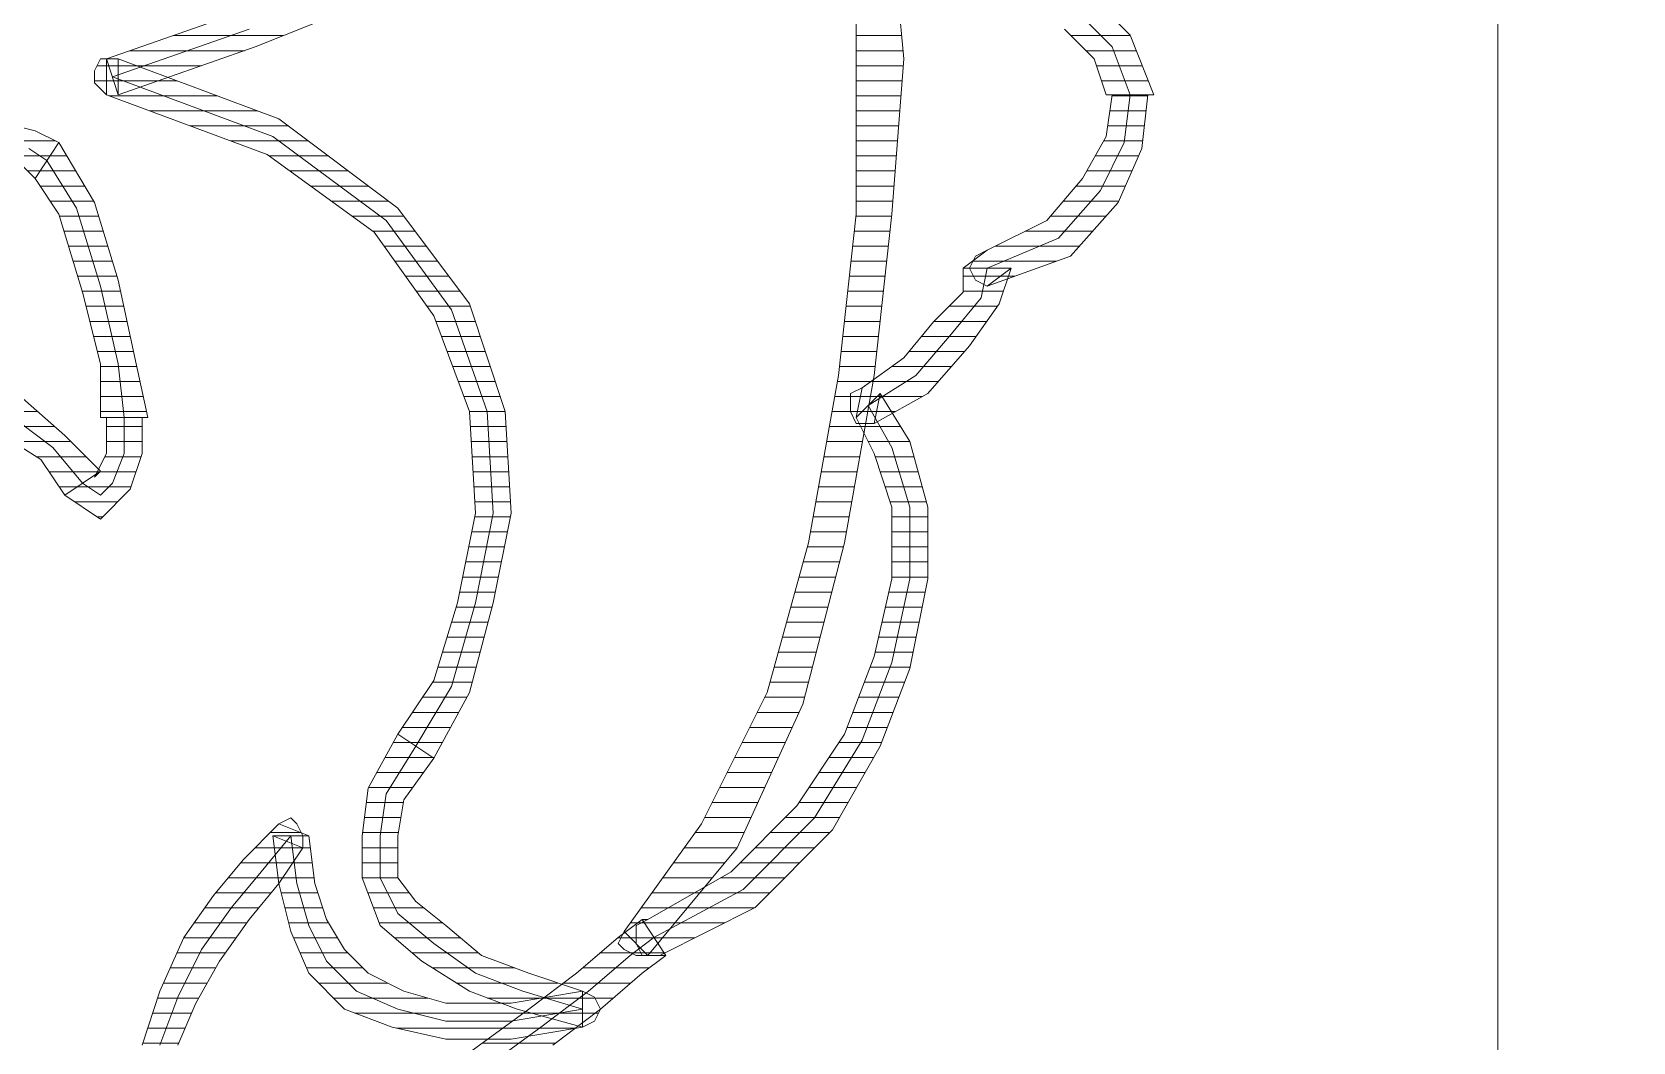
# Model space of a CAD drawing. Header units: centimetres. Extents: x 54005 to 61405, y 90310 to 94744.
# Drawn here: x 56853.45 to 56866.76, y 91766.85 to 91775.25 of the extents above; entities that cross this region are included whole.
import ezdxf

# ---------------------------------------------------------------- set-up
doc = ezdxf.new("R2010")
doc.units = ezdxf.units.CM
doc.header["$LTSCALE"] = 25
doc.layers.get('0').update_dxf_attribs({"lineweight": 0})
doc.layers.add('ÖLCULENDIRME', color=115, linetype='Continuous', lineweight=5)
pattern_1 = [(360, (-5108.51305, -673.59423), (1e-16, 0.125), [25])]

# ---------------------------------------------------------------- blocks, each defined once
blk = doc.blocks.new('by')
at = {"ltscale": 30}
h = blk.add_hatch(dxfattribs=at)
h.set_pattern_fill('DC_LINES', color=256, scale=0.1, style=0)
h.set_pattern_definition(pattern_1)
edge = h.paths.add_edge_path(flags=0)
edge.add_line((6398.281, 2231.91), (6398.428, 2231.811))
edge.add_line((6398.428, 2231.811), (6397.786, 2231.612))
edge.add_line((6397.786, 2231.612), (6397.142, 2231.363))
edge.add_line((6397.142, 2231.363), (6396.5, 2231.016))
edge.add_line((6396.5, 2231.016), (6395.955, 2230.668))
edge.add_line((6395.955, 2230.668), (6395.411, 2230.271))
edge.add_line((6395.411, 2230.271), (6395.015, 2229.973))
edge.add_line((6395.015, 2229.973), (6394.669, 2229.675))
edge.add_line((6394.669, 2229.675), (6394.471, 2229.526))
edge.add_line((6394.471, 2229.526), (6394.273, 2229.824))
edge.add_line((6394.273, 2229.824), (6394.471, 2229.973))
edge.add_line((6394.471, 2229.973), (6394.817, 2230.271))
edge.add_line((6394.817, 2230.271), (6395.213, 2230.569))
edge.add_line((6395.213, 2230.569), (6395.758, 2230.966))
edge.add_line((6395.758, 2230.966), (6396.4, 2231.314))
edge.add_line((6396.4, 2231.314), (6397.044, 2231.662))
edge.add_line((6397.044, 2231.662), (6397.687, 2231.91))
edge.add_line((6397.687, 2231.91), (6398.428, 2232.109))
edge.add_line((6398.428, 2232.109), (6398.578, 2232.009))
edge.add_line((6398.578, 2232.009), (6398.428, 2232.109))
edge.add_line((6398.428, 2232.109), (6398.528, 2232.059))
edge.add_line((6398.528, 2232.059), (6398.578, 2231.96))
edge.add_line((6398.578, 2231.96), (6398.528, 2231.86))
edge.add_line((6398.528, 2231.86), (6398.428, 2231.811))
h = blk.add_hatch(dxfattribs=at)
h.set_pattern_fill('DC_LINES', color=256, scale=0.1, style=0)
h.set_pattern_definition(pattern_1)
edge = h.paths.add_edge_path(flags=0)
edge.add_line((6397.539, 2228.83), (6397.291, 2228.93))
edge.add_line((6397.291, 2228.93), (6397.489, 2229.227))
edge.add_line((6397.489, 2229.227), (6397.736, 2229.526))
edge.add_line((6397.736, 2229.526), (6397.984, 2229.873))
edge.add_line((6397.984, 2229.873), (6398.181, 2230.221))
edge.add_line((6398.181, 2230.221), (6398.33, 2230.569))
edge.add_line((6398.33, 2230.569), (6398.33, 2231.016))
edge.add_line((6398.33, 2231.016), (6398.38, 2231.463))
edge.add_line((6398.38, 2231.463), (6398.281, 2231.91))
edge.add_line((6398.281, 2231.91), (6398.578, 2232.009))
edge.add_line((6398.578, 2232.009), (6398.676, 2231.463))
edge.add_line((6398.676, 2231.463), (6398.726, 2231.016))
edge.add_line((6398.726, 2231.016), (6398.627, 2230.569))
edge.add_line((6398.627, 2230.569), (6398.478, 2230.122))
edge.add_line((6398.478, 2230.122), (6398.281, 2229.675))
edge.add_line((6398.281, 2229.675), (6398.033, 2229.327))
edge.add_line((6398.033, 2229.327), (6397.786, 2229.029))
edge.add_line((6397.786, 2229.029), (6397.489, 2228.731))
edge.add_line((6397.489, 2228.731), (6397.242, 2228.83))
edge.add_line((6397.242, 2228.83), (6397.489, 2228.731))
edge.add_line((6397.489, 2228.731), (6397.39, 2228.681))
edge.add_line((6397.39, 2228.681), (6397.341, 2228.731))
edge.add_line((6397.341, 2228.731), (6397.291, 2228.83))
edge.add_line((6397.291, 2228.83), (6397.291, 2228.93))
h = blk.add_hatch(dxfattribs=at)
h.set_pattern_fill('DC_LINES', color=256, scale=0.1, style=0)
h.set_pattern_definition(pattern_1)
edge = h.paths.add_edge_path(flags=0)
edge.add_line((6397.539, 2228.83), (6397.291, 2228.93))
edge.add_line((6397.291, 2228.93), (6397.489, 2229.227))
edge.add_line((6397.489, 2229.227), (6397.736, 2229.526))
edge.add_line((6397.736, 2229.526), (6397.984, 2229.873))
edge.add_line((6397.984, 2229.873), (6398.181, 2230.221))
edge.add_line((6398.181, 2230.221), (6398.33, 2230.569))
edge.add_line((6398.33, 2230.569), (6398.33, 2231.016))
edge.add_line((6398.33, 2231.016), (6398.38, 2231.463))
edge.add_line((6398.38, 2231.463), (6398.281, 2231.91))
edge.add_line((6398.281, 2231.91), (6398.578, 2232.009))
edge.add_line((6398.578, 2232.009), (6398.676, 2231.463))
edge.add_line((6398.676, 2231.463), (6398.726, 2231.016))
edge.add_line((6398.726, 2231.016), (6398.627, 2230.569))
edge.add_line((6398.627, 2230.569), (6398.478, 2230.122))
edge.add_line((6398.478, 2230.122), (6398.281, 2229.675))
edge.add_line((6398.281, 2229.675), (6398.033, 2229.327))
edge.add_line((6398.033, 2229.327), (6397.786, 2229.029))
edge.add_line((6397.786, 2229.029), (6397.489, 2228.731))
edge.add_line((6397.489, 2228.731), (6397.242, 2228.83))
edge.add_line((6397.242, 2228.83), (6397.489, 2228.731))
edge.add_line((6397.489, 2228.731), (6397.39, 2228.681))
edge.add_line((6397.39, 2228.681), (6397.341, 2228.731))
edge.add_line((6397.341, 2228.731), (6397.291, 2228.83))
edge.add_line((6397.291, 2228.83), (6397.291, 2228.93))
h = blk.add_hatch(dxfattribs=at)
h.set_pattern_fill('DC_LINES', color=256, scale=0.1, style=0)
h.set_pattern_definition(pattern_1)
edge = h.paths.add_edge_path(flags=0)
edge.add_line((6394.966, 2230.122), (6394.966, 2230.42))
edge.add_line((6394.966, 2230.42), (6395.559, 2230.519))
edge.add_line((6395.559, 2230.519), (6396.103, 2230.519))
edge.add_line((6396.103, 2230.519), (6396.549, 2230.42))
edge.add_line((6396.549, 2230.42), (6396.945, 2230.271))
edge.add_line((6396.945, 2230.271), (6397.242, 2229.973))
edge.add_line((6397.242, 2229.973), (6397.39, 2229.625))
edge.add_line((6397.39, 2229.625), (6397.489, 2229.227))
edge.add_line((6397.489, 2229.227), (6397.539, 2228.83))
edge.add_line((6397.539, 2228.83), (6397.242, 2228.83))
edge.add_line((6397.242, 2228.83), (6397.192, 2229.227))
edge.add_line((6397.192, 2229.227), (6397.093, 2229.526))
edge.add_line((6397.093, 2229.526), (6396.945, 2229.774))
edge.add_line((6396.945, 2229.774), (6396.747, 2229.973))
edge.add_line((6396.747, 2229.973), (6396.45, 2230.122))
edge.add_line((6396.45, 2230.122), (6396.103, 2230.221))
edge.add_line((6396.103, 2230.221), (6395.559, 2230.221))
edge.add_line((6395.559, 2230.221), (6394.966, 2230.122))
edge.add_line((6394.966, 2230.122), (6394.966, 2230.42))
edge.add_line((6394.966, 2230.42), (6394.966, 2230.122))
edge.add_line((6394.966, 2230.122), (6394.867, 2230.171))
edge.add_line((6394.867, 2230.171), (6394.817, 2230.271))
edge.add_line((6394.817, 2230.271), (6394.867, 2230.37))
edge.add_line((6394.867, 2230.37), (6394.966, 2230.42))
h = blk.add_hatch(dxfattribs=at)
h.set_pattern_fill('DC_LINES', color=256, scale=0.1, style=0)
h.set_pattern_definition(pattern_1)
edge = h.paths.add_edge_path(flags=0)
edge.add_line((6394.966, 2230.122), (6394.966, 2230.42))
edge.add_line((6394.966, 2230.42), (6395.559, 2230.519))
edge.add_line((6395.559, 2230.519), (6396.103, 2230.519))
edge.add_line((6396.103, 2230.519), (6396.549, 2230.42))
edge.add_line((6396.549, 2230.42), (6396.945, 2230.271))
edge.add_line((6396.945, 2230.271), (6397.242, 2229.973))
edge.add_line((6397.242, 2229.973), (6397.39, 2229.625))
edge.add_line((6397.39, 2229.625), (6397.489, 2229.227))
edge.add_line((6397.489, 2229.227), (6397.539, 2228.83))
edge.add_line((6397.539, 2228.83), (6397.242, 2228.83))
edge.add_line((6397.242, 2228.83), (6397.192, 2229.227))
edge.add_line((6397.192, 2229.227), (6397.093, 2229.526))
edge.add_line((6397.093, 2229.526), (6396.945, 2229.774))
edge.add_line((6396.945, 2229.774), (6396.747, 2229.973))
edge.add_line((6396.747, 2229.973), (6396.45, 2230.122))
edge.add_line((6396.45, 2230.122), (6396.103, 2230.221))
edge.add_line((6396.103, 2230.221), (6395.559, 2230.221))
edge.add_line((6395.559, 2230.221), (6394.966, 2230.122))
edge.add_line((6394.966, 2230.122), (6394.966, 2230.42))
edge.add_line((6394.966, 2230.42), (6394.966, 2230.122))
edge.add_line((6394.966, 2230.122), (6394.867, 2230.171))
edge.add_line((6394.867, 2230.171), (6394.817, 2230.271))
edge.add_line((6394.817, 2230.271), (6394.867, 2230.37))
edge.add_line((6394.867, 2230.37), (6394.966, 2230.42))
h = blk.add_hatch(dxfattribs=at)
h.set_pattern_fill('DC_LINES', color=256, scale=0.1, style=0)
h.set_pattern_definition(pattern_1)
edge = h.paths.add_edge_path(flags=0)
edge.add_line((6396.203, 2228.184), (6396.45, 2228.532))
edge.add_line((6396.45, 2228.532), (6396.5, 2228.83))
edge.add_line((6396.5, 2228.83), (6396.5, 2229.178))
edge.add_line((6396.5, 2229.178), (6396.351, 2229.376))
edge.add_line((6396.351, 2229.376), (6396.103, 2229.575))
edge.add_line((6396.103, 2229.575), (6395.806, 2229.824))
edge.add_line((6395.806, 2229.824), (6395.411, 2229.973))
edge.add_line((6395.411, 2229.973), (6394.966, 2230.122))
edge.add_line((6394.966, 2230.122), (6394.966, 2230.42))
edge.add_line((6394.966, 2230.42), (6395.509, 2230.271))
edge.add_line((6395.509, 2230.271), (6395.906, 2230.122))
edge.add_line((6395.906, 2230.122), (6396.301, 2229.873))
edge.add_line((6396.301, 2229.873), (6396.648, 2229.575))
edge.add_line((6396.648, 2229.575), (6396.797, 2229.178))
edge.add_line((6396.797, 2229.178), (6396.797, 2228.83))
edge.add_line((6396.797, 2228.83), (6396.747, 2228.433))
edge.add_line((6396.747, 2228.433), (6396.5, 2227.986))
h = blk.add_hatch(dxfattribs=at)
h.set_pattern_fill('DC_LINES', color=256, scale=0.1, style=0)
h.set_pattern_definition(pattern_1)
edge = h.paths.add_edge_path(flags=0)
edge.add_line((6396.203, 2228.184), (6396.45, 2228.532))
edge.add_line((6396.45, 2228.532), (6396.5, 2228.83))
edge.add_line((6396.5, 2228.83), (6396.5, 2229.178))
edge.add_line((6396.5, 2229.178), (6396.351, 2229.376))
edge.add_line((6396.351, 2229.376), (6396.103, 2229.575))
edge.add_line((6396.103, 2229.575), (6395.806, 2229.824))
edge.add_line((6395.806, 2229.824), (6395.411, 2229.973))
edge.add_line((6395.411, 2229.973), (6394.966, 2230.122))
edge.add_line((6394.966, 2230.122), (6394.966, 2230.42))
edge.add_line((6394.966, 2230.42), (6395.509, 2230.271))
edge.add_line((6395.509, 2230.271), (6395.906, 2230.122))
edge.add_line((6395.906, 2230.122), (6396.301, 2229.873))
edge.add_line((6396.301, 2229.873), (6396.648, 2229.575))
edge.add_line((6396.648, 2229.575), (6396.797, 2229.178))
edge.add_line((6396.797, 2229.178), (6396.797, 2228.83))
edge.add_line((6396.797, 2228.83), (6396.747, 2228.433))
edge.add_line((6396.747, 2228.433), (6396.5, 2227.986))
h = blk.add_hatch(dxfattribs=at)
h.set_pattern_fill('DC_LINES', color=256, scale=0.1, style=0)
h.set_pattern_definition(pattern_1)
edge = h.paths.add_edge_path(flags=0)
edge.add_line((6394.471, 2229.526), (6394.422, 2229.526))
edge.add_line((6394.422, 2229.526), (6393.729, 2229.128))
edge.add_line((6393.729, 2229.128), (6393.184, 2228.582))
edge.add_line((6393.184, 2228.582), (6392.789, 2227.986))
edge.add_line((6392.789, 2227.986), (6392.542, 2227.34))
edge.add_line((6392.542, 2227.34), (6392.393, 2226.694))
edge.add_line((6392.393, 2226.694), (6392.393, 2226.098))
edge.add_line((6392.393, 2226.098), (6392.542, 2225.651))
edge.add_line((6392.542, 2225.651), (6392.69, 2225.353))
edge.add_line((6392.69, 2225.353), (6392.492, 2225.154))
edge.add_line((6392.492, 2225.154), (6392.245, 2225.552))
edge.add_line((6392.245, 2225.552), (6392.096, 2226.098))
edge.add_line((6392.096, 2226.098), (6392.096, 2226.694))
edge.add_line((6392.096, 2226.694), (6392.245, 2227.439))
edge.add_line((6392.245, 2227.439), (6392.492, 2228.085))
edge.add_line((6392.492, 2228.085), (6392.887, 2228.78))
edge.add_line((6392.887, 2228.78), (6393.531, 2229.426))
edge.add_line((6393.531, 2229.426), (6394.323, 2229.824))
edge.add_line((6394.323, 2229.824), (6394.273, 2229.824))
edge.add_line((6394.273, 2229.824), (6394.323, 2229.824))
edge.add_line((6394.323, 2229.824), (6394.471, 2229.824))
edge.add_line((6394.471, 2229.824), (6394.52, 2229.724))
edge.add_line((6394.52, 2229.724), (6394.52, 2229.575))
edge.add_line((6394.52, 2229.575), (6394.422, 2229.526))
h = blk.add_hatch(dxfattribs=at)
h.set_pattern_fill('DC_LINES', color=256, scale=0.1, style=0)
h.set_pattern_definition(pattern_1)
edge = h.paths.add_edge_path(flags=0)
edge.add_line((6394.62, 2229.625), (6393.976, 2228.731))
edge.add_line((6393.976, 2228.731), (6393.432, 2227.638))
edge.add_line((6393.432, 2227.638), (6393.086, 2226.396))
edge.add_line((6393.086, 2226.396), (6392.839, 2225.005))
edge.add_line((6392.839, 2225.005), (6392.69, 2223.664))
edge.add_line((6392.69, 2223.664), (6392.69, 2222.372))
edge.add_line((6392.69, 2222.372), (6392.69, 2221.329))
edge.add_line((6392.69, 2221.329), (6392.739, 2220.584))
edge.add_line((6392.739, 2220.584), (6392.442, 2220.584))
edge.add_line((6392.442, 2220.584), (6392.393, 2221.329))
edge.add_line((6392.393, 2221.329), (6392.294, 2222.372))
edge.add_line((6392.294, 2222.372), (6392.393, 2223.664))
edge.add_line((6392.393, 2223.664), (6392.542, 2225.005))
edge.add_line((6392.542, 2225.005), (6392.789, 2226.396))
edge.add_line((6392.789, 2226.396), (6393.135, 2227.737))
edge.add_line((6393.135, 2227.737), (6393.679, 2228.93))
edge.add_line((6393.679, 2228.93), (6394.422, 2229.824))
h = blk.add_hatch(dxfattribs=at)
h.set_pattern_fill('DC_LINES', color=256, scale=0.1, style=0)
h.set_pattern_definition(pattern_1)
edge = h.paths.add_edge_path(flags=0)
edge.add_line((6398.825, 2222.671), (6398.825, 2222.372))
edge.add_line((6398.825, 2222.372), (6397.489, 2222.869))
edge.add_line((6397.489, 2222.869), (6396.5, 2223.614))
edge.add_line((6396.5, 2223.614), (6395.906, 2224.409))
edge.add_line((6395.906, 2224.409), (6395.609, 2225.303))
edge.add_line((6395.609, 2225.303), (6395.559, 2226.148))
edge.add_line((6395.559, 2226.148), (6395.708, 2226.893))
edge.add_line((6395.708, 2226.893), (6395.906, 2227.638))
edge.add_line((6395.906, 2227.638), (6396.203, 2228.184))
edge.add_line((6396.203, 2228.184), (6396.5, 2227.986))
edge.add_line((6396.5, 2227.986), (6396.203, 2227.539))
edge.add_line((6396.203, 2227.539), (6396.005, 2226.893))
edge.add_line((6396.005, 2226.893), (6395.856, 2226.148))
edge.add_line((6395.856, 2226.148), (6395.906, 2225.303))
edge.add_line((6395.906, 2225.303), (6396.203, 2224.508))
edge.add_line((6396.203, 2224.508), (6396.697, 2223.813))
edge.add_line((6396.697, 2223.813), (6397.588, 2223.167))
edge.add_line((6397.588, 2223.167), (6398.924, 2222.671))
edge.add_line((6398.924, 2222.671), (6398.924, 2222.372))
edge.add_line((6398.924, 2222.372), (6398.924, 2222.671))
edge.add_line((6398.924, 2222.671), (6399.023, 2222.571))
edge.add_line((6399.023, 2222.571), (6399.023, 2222.472))
edge.add_line((6399.023, 2222.472), (6398.973, 2222.372))
edge.add_line((6398.973, 2222.372), (6398.825, 2222.372))
h = blk.add_hatch(dxfattribs=at)
h.set_pattern_fill('DC_LINES', color=256, scale=0.1, style=0)
h.set_pattern_definition(pattern_1)
edge = h.paths.add_edge_path(flags=0)
edge.add_line((6398.825, 2222.671), (6398.825, 2222.372))
edge.add_line((6398.825, 2222.372), (6397.489, 2222.869))
edge.add_line((6397.489, 2222.869), (6396.5, 2223.614))
edge.add_line((6396.5, 2223.614), (6395.906, 2224.409))
edge.add_line((6395.906, 2224.409), (6395.609, 2225.303))
edge.add_line((6395.609, 2225.303), (6395.559, 2226.148))
edge.add_line((6395.559, 2226.148), (6395.708, 2226.893))
edge.add_line((6395.708, 2226.893), (6395.906, 2227.638))
edge.add_line((6395.906, 2227.638), (6396.203, 2228.184))
edge.add_line((6396.203, 2228.184), (6396.5, 2227.986))
edge.add_line((6396.5, 2227.986), (6396.203, 2227.539))
edge.add_line((6396.203, 2227.539), (6396.005, 2226.893))
edge.add_line((6396.005, 2226.893), (6395.856, 2226.148))
edge.add_line((6395.856, 2226.148), (6395.906, 2225.303))
edge.add_line((6395.906, 2225.303), (6396.203, 2224.508))
edge.add_line((6396.203, 2224.508), (6396.697, 2223.813))
edge.add_line((6396.697, 2223.813), (6397.588, 2223.167))
edge.add_line((6397.588, 2223.167), (6398.924, 2222.671))
edge.add_line((6398.924, 2222.671), (6398.924, 2222.372))
edge.add_line((6398.924, 2222.372), (6398.924, 2222.671))
edge.add_line((6398.924, 2222.671), (6399.023, 2222.571))
edge.add_line((6399.023, 2222.571), (6399.023, 2222.472))
edge.add_line((6399.023, 2222.472), (6398.973, 2222.372))
edge.add_line((6398.973, 2222.372), (6398.825, 2222.372))
h = blk.add_hatch(dxfattribs=at)
h.set_pattern_fill('DC_LINES', color=256, scale=0.1, style=0)
h.set_pattern_definition(pattern_1)
edge = h.paths.add_edge_path(flags=0)
edge.add_line((6398.578, 2225.353), (6398.627, 2225.353))
edge.add_line((6398.627, 2225.353), (6398.627, 2225.651))
edge.add_line((6398.627, 2225.651), (6398.726, 2225.949))
edge.add_line((6398.726, 2225.949), (6398.973, 2226.197))
edge.add_line((6398.973, 2226.197), (6399.27, 2225.999))
edge.add_line((6399.27, 2225.999), (6398.973, 2225.8))
edge.add_line((6398.973, 2225.8), (6399.023, 2225.85))
edge.add_line((6399.023, 2225.85), (6398.924, 2225.651))
edge.add_line((6398.924, 2225.651), (6398.924, 2225.353))
edge.add_line((6398.924, 2225.353), (6398.973, 2225.353))
h = blk.add_hatch(dxfattribs=at)
h.set_pattern_fill('DC_LINES', color=256, scale=0.1, style=0)
h.set_pattern_definition(pattern_1)
edge = h.paths.add_edge_path(flags=0)
edge.add_line((6399.27, 2225.999), (6399.468, 2225.701))
edge.add_line((6399.468, 2225.701), (6399.864, 2225.452))
edge.add_line((6399.864, 2225.452), (6400.111, 2225.254))
edge.add_line((6400.111, 2225.254), (6400.061, 2225.154))
edge.add_line((6400.061, 2225.154), (6400.358, 2225.154))
edge.add_line((6400.358, 2225.154), (6400.012, 2224.956))
edge.add_line((6400.012, 2224.956), (6399.666, 2225.154))
edge.add_line((6399.666, 2225.154), (6399.27, 2225.502))
edge.add_line((6399.27, 2225.502), (6398.973, 2225.8))
h = blk.add_hatch(dxfattribs=at)
h.set_pattern_fill('DC_LINES', color=256, scale=0.1, style=0)
h.set_pattern_definition(pattern_1)
edge = h.paths.add_edge_path(flags=0)
edge.add_line((6392.69, 2225.353), (6392.64, 2225.105))
edge.add_line((6392.64, 2225.105), (6392.294, 2224.856))
edge.add_line((6392.294, 2224.856), (6392.047, 2224.558))
edge.add_line((6392.047, 2224.558), (6391.8, 2224.31))
edge.add_line((6391.8, 2224.31), (6391.8, 2224.111))
edge.add_line((6391.8, 2224.111), (6391.403, 2224.111))
edge.add_line((6391.403, 2224.111), (6391.503, 2224.409))
edge.add_line((6391.503, 2224.409), (6391.75, 2224.757))
edge.add_line((6391.75, 2224.757), (6392.096, 2225.154))
edge.add_line((6392.096, 2225.154), (6392.542, 2225.403))
edge.add_line((6392.542, 2225.403), (6392.492, 2225.154))
edge.add_line((6392.492, 2225.154), (6392.542, 2225.403))
edge.add_line((6392.542, 2225.403), (6392.69, 2225.403))
edge.add_line((6392.69, 2225.403), (6392.739, 2225.303))
edge.add_line((6392.739, 2225.303), (6392.739, 2225.154))
edge.add_line((6392.739, 2225.154), (6392.64, 2225.105))
h = blk.add_hatch(dxfattribs=at)
h.set_pattern_fill('DC_LINES', color=256, scale=0.1, style=0)
h.set_pattern_definition(pattern_1)
edge = h.paths.add_edge_path(flags=0)
edge.add_line((6399.319, 2223.068), (6399.023, 2223.565))
edge.add_line((6399.023, 2223.565), (6398.825, 2224.21))
edge.add_line((6398.825, 2224.21), (6398.676, 2224.906))
edge.add_line((6398.676, 2224.906), (6398.578, 2225.353))
edge.add_line((6398.578, 2225.353), (6398.973, 2225.353))
edge.add_line((6398.973, 2225.353), (6398.973, 2224.906))
edge.add_line((6398.973, 2224.906), (6399.122, 2224.31))
edge.add_line((6399.122, 2224.31), (6399.319, 2223.664))
edge.add_line((6399.319, 2223.664), (6399.517, 2223.366))
h = blk.add_hatch(dxfattribs=at)
h.set_pattern_fill('DC_LINES', color=256, scale=0.1, style=0)
h.set_pattern_definition(pattern_1)
edge = h.paths.add_edge_path(flags=0)
edge.add_line((6391.8, 2224.111), (6391.601, 2223.962))
edge.add_line((6391.601, 2223.962), (6391.107, 2223.714))
edge.add_line((6391.107, 2223.714), (6390.809, 2223.366))
edge.add_line((6390.809, 2223.366), (6390.612, 2223.018))
edge.add_line((6390.612, 2223.018), (6390.562, 2222.671))
edge.add_line((6390.562, 2222.671), (6390.265, 2222.671))
edge.add_line((6390.265, 2222.671), (6390.315, 2223.118))
edge.add_line((6390.315, 2223.118), (6390.513, 2223.565))
edge.add_line((6390.513, 2223.565), (6390.909, 2224.012))
edge.add_line((6390.909, 2224.012), (6391.601, 2224.26))
edge.add_line((6391.601, 2224.26), (6391.403, 2224.111))
edge.add_line((6391.403, 2224.111), (6391.601, 2224.26))
edge.add_line((6391.601, 2224.26), (6391.7, 2224.21))
edge.add_line((6391.7, 2224.21), (6391.75, 2224.111))
edge.add_line((6391.75, 2224.111), (6391.7, 2224.012))
edge.add_line((6391.7, 2224.012), (6391.601, 2223.962))
h = blk.add_hatch(dxfattribs=at)
h.set_pattern_fill('DC_LINES', color=256, scale=0.1, style=0)
h.set_pattern_definition(pattern_1)
edge = h.paths.add_edge_path(flags=0)
edge.add_line((6401.051, 2223.366), (6400.853, 2223.217))
edge.add_line((6400.853, 2223.217), (6400.606, 2223.118))
edge.add_line((6400.606, 2223.118), (6400.408, 2223.018))
edge.add_line((6400.408, 2223.018), (6400.111, 2222.969))
edge.add_line((6400.111, 2222.969), (6399.913, 2222.919))
edge.add_line((6399.913, 2222.919), (6399.716, 2222.919))
edge.add_line((6399.716, 2222.919), (6399.517, 2222.969))
edge.add_line((6399.517, 2222.969), (6399.319, 2223.068))
edge.add_line((6399.319, 2223.068), (6399.517, 2223.366))
edge.add_line((6399.517, 2223.366), (6399.616, 2223.267))
edge.add_line((6399.616, 2223.267), (6399.716, 2223.217))
edge.add_line((6399.716, 2223.217), (6399.913, 2223.217))
edge.add_line((6399.913, 2223.217), (6400.111, 2223.267))
edge.add_line((6400.111, 2223.267), (6400.309, 2223.316))
edge.add_line((6400.309, 2223.316), (6400.507, 2223.416))
edge.add_line((6400.507, 2223.416), (6400.655, 2223.515))
edge.add_line((6400.655, 2223.515), (6400.853, 2223.664))
h = blk.add_hatch(dxfattribs=at)
h.set_pattern_fill('DC_LINES', color=256, scale=0.1, style=0)
h.set_pattern_definition(pattern_1)
edge = h.paths.add_edge_path(flags=0)
edge.add_line((6390.562, 2222.671), (6390.612, 2222.671))
edge.add_line((6390.612, 2222.671), (6390.711, 2222.372))
edge.add_line((6390.711, 2222.372), (6390.958, 2222.124))
edge.add_line((6390.958, 2222.124), (6391.304, 2221.925))
edge.add_line((6391.304, 2221.925), (6391.651, 2221.826))
edge.add_line((6391.651, 2221.826), (6391.651, 2221.528))
edge.add_line((6391.651, 2221.528), (6391.206, 2221.627))
edge.add_line((6391.206, 2221.627), (6390.76, 2221.826))
edge.add_line((6390.76, 2221.826), (6390.414, 2222.174))
edge.add_line((6390.414, 2222.174), (6390.217, 2222.671))
edge.add_line((6390.217, 2222.671), (6390.265, 2222.671))
h = blk.add_hatch(dxfattribs=at)
h.set_pattern_fill('DC_LINES', color=256, scale=0.1, style=0)
h.set_pattern_definition(pattern_1)
edge = h.paths.add_edge_path(flags=0)
edge.add_line((6396.203, 2217.902), (6395.509, 2218.647))
edge.add_line((6395.509, 2218.647), (6395.164, 2219.442))
edge.add_line((6395.164, 2219.442), (6395.114, 2220.137))
edge.add_line((6395.114, 2220.137), (6395.362, 2220.783))
edge.add_line((6395.362, 2220.783), (6395.955, 2221.379))
edge.add_line((6395.955, 2221.379), (6396.697, 2221.876))
edge.add_line((6396.697, 2221.876), (6397.687, 2222.273))
edge.add_line((6397.687, 2222.273), (6398.825, 2222.671))
edge.add_line((6398.825, 2222.671), (6398.924, 2222.372))
edge.add_line((6398.924, 2222.372), (6397.786, 2221.975))
edge.add_line((6397.786, 2221.975), (6396.797, 2221.578))
edge.add_line((6396.797, 2221.578), (6396.153, 2221.081))
edge.add_line((6396.153, 2221.081), (6395.658, 2220.584))
edge.add_line((6395.658, 2220.584), (6395.411, 2220.137))
edge.add_line((6395.411, 2220.137), (6395.461, 2219.541))
edge.add_line((6395.461, 2219.541), (6395.806, 2218.846))
edge.add_line((6395.806, 2218.846), (6396.4, 2218.1))
h = blk.add_hatch(dxfattribs=at)
h.set_pattern_fill('DC_LINES', color=256, scale=0.1, style=0)
h.set_pattern_definition(pattern_1)
edge = h.paths.add_edge_path(flags=0)
edge.add_line((6396.203, 2217.902), (6395.509, 2218.647))
edge.add_line((6395.509, 2218.647), (6395.164, 2219.442))
edge.add_line((6395.164, 2219.442), (6395.114, 2220.137))
edge.add_line((6395.114, 2220.137), (6395.362, 2220.783))
edge.add_line((6395.362, 2220.783), (6395.955, 2221.379))
edge.add_line((6395.955, 2221.379), (6396.697, 2221.876))
edge.add_line((6396.697, 2221.876), (6397.687, 2222.273))
edge.add_line((6397.687, 2222.273), (6398.825, 2222.671))
edge.add_line((6398.825, 2222.671), (6398.924, 2222.372))
edge.add_line((6398.924, 2222.372), (6397.786, 2221.975))
edge.add_line((6397.786, 2221.975), (6396.797, 2221.578))
edge.add_line((6396.797, 2221.578), (6396.153, 2221.081))
edge.add_line((6396.153, 2221.081), (6395.658, 2220.584))
edge.add_line((6395.658, 2220.584), (6395.411, 2220.137))
edge.add_line((6395.411, 2220.137), (6395.461, 2219.541))
edge.add_line((6395.461, 2219.541), (6395.806, 2218.846))
edge.add_line((6395.806, 2218.846), (6396.4, 2218.1))
for p, q in [((6395.312, 2230.42, -4.505), (6395.856, 2230.817, -4.505)), ((6395.955, 2230.668, -4.505), (6395.411, 2230.271, -4.505)), ((6394.817, 2230.271, -4.505), (6395.213, 2230.569, -4.505)), ((6398.181, 2230.221, -4.505), (6398.33, 2230.569, -4.505)), ((6398.181, 2230.221, -4.505), (6398.33, 2230.569, -4.505)), ((6398.478, 2230.569, -4.505), (6398.33, 2230.171, -4.505)), ((6398.478, 2230.569, -4.505), (6398.33, 2230.171, -4.505)), ((6398.627, 2230.569, -4.505), (6398.478, 2230.122, -4.505)), ((6398.627, 2230.569, -4.505), (6398.478, 2230.122, -4.505)), ((6394.867, 2230.37, -4.505), (6394.966, 2230.42, -4.505)), ((6394.867, 2230.37, -4.505), (6394.966, 2230.42, -4.505)), ((6394.916, 2230.122, -4.505), (6395.312, 2230.42, -4.505)), ((6394.966, 2230.42, -4.505), (6395.559, 2230.519, -4.505)), ((6394.966, 2230.42, -4.505), (6395.559, 2230.519, -4.505)), ((6394.966, 2230.122, -4.505), (6394.966, 2230.42, -4.505)), ((6394.966, 2230.42, -4.505), (6395.509, 2230.271, -4.505)), ((6394.966, 2230.122, -4.505), (6394.966, 2230.42, -4.505)), ((6394.966, 2230.122, -4.505), (6394.966, 2230.42, -4.505)), ((6394.966, 2230.42, -4.505), (6394.966, 2230.122, -4.505)), ((6394.966, 2230.42, -4.505), (6394.966, 2230.122, -4.505)), ((6394.966, 2230.122, -4.505), (6394.966, 2230.42, -4.505)), ((6394.966, 2230.122, -4.505), (6394.966, 2230.42, -4.505)), ((6394.966, 2230.42, -4.505), (6394.966, 2230.122, -4.505)), ((6394.966, 2230.42, -4.505), (6394.966, 2230.122, -4.505)), ((6394.966, 2230.122, -4.505), (6394.966, 2230.42, -4.505)), ((6394.966, 2230.42, -4.505), (6395.509, 2230.271, -4.505)), ((6395.559, 2230.519, -4.505), (6396.103, 2230.519, -4.505)), ((6395.559, 2230.519, -4.505), (6396.103, 2230.519, -4.505)), ((6396.103, 2230.519, -4.505), (6396.549, 2230.42, -4.505)), ((6396.103, 2230.519, -4.505), (6396.549, 2230.42, -4.505)), ((6396.549, 2230.42, -4.505), (6396.945, 2230.271, -4.505)), ((6396.549, 2230.42, -4.505), (6396.945, 2230.271, -4.505)), ((6394.471, 2229.973, -4.505), (6394.817, 2230.271, -4.505)), ((6394.817, 2230.271, -4.505), (6394.867, 2230.37, -4.505)), ((6394.817, 2230.271, -4.505), (6394.867, 2230.37, -4.505)), ((6394.867, 2230.171, -4.505), (6394.817, 2230.271, -4.505)), ((6394.867, 2230.171, -4.505), (6394.817, 2230.271, -4.505)), ((6395.559, 2230.37, -4.505), (6394.966, 2230.271, -4.505)), ((6395.559, 2230.37, -4.505), (6394.966, 2230.271, -4.505)), ((6394.966, 2230.271, -4.505), (6395.461, 2230.122, -4.505)), ((6394.966, 2230.271, -4.505), (6394.966, 2230.271, -4.505)), ((6394.966, 2230.271, -4.505), (6394.966, 2230.271, -4.505)), ((6394.966, 2230.271, -4.505), (6395.461, 2230.122, -4.505)), ((6395.411, 2230.271, -4.505), (6395.015, 2229.973, -4.505)), ((6395.509, 2230.271, -4.505), (6395.906, 2230.122, -4.505)), ((6395.509, 2230.271, -4.505), (6395.906, 2230.122, -4.505)), ((6396.103, 2230.37, -4.505), (6395.559, 2230.37, -4.505)), ((6396.103, 2230.37, -4.505), (6395.559, 2230.37, -4.505)), ((6396.5, 2230.271, -4.505), (6396.103, 2230.37, -4.505)), ((6396.5, 2230.271, -4.505), (6396.103, 2230.37, -4.505)), ((6396.845, 2230.122, -4.505), (6396.5, 2230.271, -4.505)), ((6396.845, 2230.122, -4.505), (6396.5, 2230.271, -4.505)), ((6396.945, 2230.271, -4.505), (6397.242, 2229.973, -4.505)), ((6396.945, 2230.271, -4.505), (6397.242, 2229.973, -4.505)), ((6394.57, 2229.824, -4.505), (6394.916, 2230.122, -4.505)), ((6394.966, 2230.122, -4.505), (6394.867, 2230.171, -4.505)), ((6394.966, 2230.122, -4.505), (6394.867, 2230.171, -4.505)), ((6395.559, 2230.221, -4.505), (6394.966, 2230.122, -4.505)), ((6395.559, 2230.221, -4.505), (6394.966, 2230.122, -4.505)), ((6395.411, 2229.973, -4.505), (6394.966, 2230.122, -4.505)), ((6394.966, 2230.122, -4.505), (6394.966, 2230.122, -4.505)), ((6394.966, 2230.122, -4.505), (6394.966, 2230.122, -4.505)), ((6395.411, 2229.973, -4.505), (6394.966, 2230.122, -4.505)), ((6395.461, 2230.122, -4.505), (6395.856, 2229.973, -4.505)), ((6395.461, 2230.122, -4.505), (6395.856, 2229.973, -4.505)), ((6396.103, 2230.221, -4.505), (6395.559, 2230.221, -4.505)), ((6396.103, 2230.221, -4.505), (6395.559, 2230.221, -4.505)), ((6395.906, 2230.122, -4.505), (6396.301, 2229.873, -4.505)), ((6395.906, 2230.122, -4.505), (6396.301, 2229.873, -4.505)), ((6396.45, 2230.122, -4.505), (6396.103, 2230.221, -4.505)), ((6396.45, 2230.122, -4.505), (6396.103, 2230.221, -4.505)), ((6396.747, 2229.973, -4.505), (6396.45, 2230.122, -4.505)), ((6396.747, 2229.973, -4.505), (6396.45, 2230.122, -4.505)), ((6397.093, 2229.873, -4.505), (6396.845, 2230.122, -4.505)), ((6397.093, 2229.873, -4.505), (6396.845, 2230.122, -4.505)), ((6397.984, 2229.873, -4.505), (6398.181, 2230.221, -4.505)), ((6397.984, 2229.873, -4.505), (6398.181, 2230.221, -4.505)), ((6398.33, 2230.171, -4.505), (6398.133, 2229.774, -4.505)), ((6398.33, 2230.171, -4.505), (6398.133, 2229.774, -4.505)), ((6398.478, 2230.122, -4.505), (6398.281, 2229.675, -4.505)), ((6398.478, 2230.122, -4.505), (6398.281, 2229.675, -4.505)), ((6394.273, 2229.824, -4.505), (6394.471, 2229.973, -4.505)), ((6395.015, 2229.973, -4.505), (6394.669, 2229.675, -4.505)), ((6395.806, 2229.824, -4.505), (6395.411, 2229.973, -4.505)), ((6395.806, 2229.824, -4.505), (6395.411, 2229.973, -4.505)), ((6395.856, 2229.973, -4.505), (6396.203, 2229.724, -4.505)), ((6395.856, 2229.973, -4.505), (6396.203, 2229.724, -4.505)), ((6396.301, 2229.873, -4.505), (6396.648, 2229.575, -4.505)), ((6396.301, 2229.873, -4.505), (6396.648, 2229.575, -4.505)), ((6396.945, 2229.774, -4.505), (6396.747, 2229.973, -4.505)), ((6396.945, 2229.774, -4.505), (6396.747, 2229.973, -4.505)), ((6397.242, 2229.575, -4.505), (6397.093, 2229.873, -4.505)), ((6397.242, 2229.575, -4.505), (6397.093, 2229.873, -4.505)), ((6397.242, 2229.973, -4.505), (6397.39, 2229.625, -4.505)), ((6397.242, 2229.973, -4.505), (6397.39, 2229.625, -4.505)), ((6397.736, 2229.526, -4.505), (6397.984, 2229.873, -4.505)), ((6397.736, 2229.526, -4.505), (6397.984, 2229.873, -4.505)), ((6393.531, 2229.426, -4.505), (6394.323, 2229.824, -4.505)), ((6393.679, 2228.93, -4.505), (6394.422, 2229.824, -4.505)), ((6394.471, 2229.526, -4.505), (6394.273, 2229.824, -4.505)), ((6394.323, 2229.824, -4.505), (6394.273, 2229.824, -4.505)), ((6394.273, 2229.824, -4.505), (6394.323, 2229.824, -4.505)), ((6394.323, 2229.824, -4.505), (6394.471, 2229.824, -4.505)), ((6394.372, 2229.675, -4.505), (6394.57, 2229.824, -4.505)), ((6394.422, 2229.824, -4.505), (6394.52, 2229.824, -4.505)), ((6394.62, 2229.625, -4.505), (6394.422, 2229.824, -4.505)), ((6394.422, 2229.824, -4.505), (6394.422, 2229.824, -4.505)), ((6394.422, 2229.824, -4.505), (6394.62, 2229.625, -4.505)), ((6394.471, 2229.824, -4.505), (6394.52, 2229.724, -4.505)), ((6394.52, 2229.824, -4.505), (6394.62, 2229.774, -4.505)), ((6394.52, 2229.724, -4.505), (6394.52, 2229.575, -4.505)), ((6394.62, 2229.774, -4.505), (6394.669, 2229.724, -4.505)), ((6394.669, 2229.724, -4.505), (6394.62, 2229.625, -4.505)), ((6396.103, 2229.575, -4.505), (6395.806, 2229.824, -4.505)), ((6396.103, 2229.575, -4.505), (6395.806, 2229.824, -4.505)), ((6396.203, 2229.724, -4.505), (6396.5, 2229.476, -4.505)), ((6396.203, 2229.724, -4.505), (6396.5, 2229.476, -4.505)), ((6397.093, 2229.526, -4.505), (6396.945, 2229.774, -4.505)), ((6397.093, 2229.526, -4.505), (6396.945, 2229.774, -4.505)), ((6398.133, 2229.774, -4.505), (6397.884, 2229.426, -4.505)), ((6398.133, 2229.774, -4.505), (6397.884, 2229.426, -4.505)), ((6393.63, 2229.277, -4.505), (6394.372, 2229.675, -4.505)), ((6394.62, 2229.625, -4.505), (6393.976, 2228.731, -4.505)), ((6394.669, 2229.675, -4.505), (6394.471, 2229.526, -4.505)), ((6394.62, 2229.625, -4.505), (6394.62, 2229.625, -4.505)), ((6397.39, 2229.625, -4.505), (6397.489, 2229.227, -4.505)), ((6397.39, 2229.625, -4.505), (6397.489, 2229.227, -4.505)), ((6398.281, 2229.675, -4.505), (6398.033, 2229.327, -4.505)), ((6398.281, 2229.675, -4.505), (6398.033, 2229.327, -4.505)), ((6394.422, 2229.526, -4.505), (6393.729, 2229.128, -4.505)), ((6394.52, 2229.575, -4.505), (6394.422, 2229.526, -4.505)), ((6394.471, 2229.526, -4.505), (6394.422, 2229.526, -4.505)), ((6394.422, 2229.526, -4.505), (6394.471, 2229.526, -4.505)), ((6394.471, 2229.526, -4.505), (6394.471, 2229.526, -4.505)), ((6396.351, 2229.376, -4.505), (6396.103, 2229.575, -4.505)), ((6396.351, 2229.376, -4.505), (6396.103, 2229.575, -4.505)), ((6396.5, 2229.476, -4.505), (6396.648, 2229.178, -4.505)), ((6396.5, 2229.476, -4.505), (6396.648, 2229.178, -4.505)), ((6396.648, 2229.575, -4.505), (6396.797, 2229.178, -4.505)), ((6396.648, 2229.575, -4.505), (6396.797, 2229.178, -4.505)), ((6397.192, 2229.227, -4.505), (6397.093, 2229.526, -4.505)), ((6397.192, 2229.227, -4.505), (6397.093, 2229.526, -4.505)), ((6397.341, 2229.227, -4.505), (6397.242, 2229.575, -4.505)), ((6397.341, 2229.227, -4.505), (6397.242, 2229.575, -4.505)), ((6397.489, 2229.227, -4.505), (6397.736, 2229.526, -4.505)), ((6397.489, 2229.227, -4.505), (6397.736, 2229.526, -4.505)), ((6392.887, 2228.78, -4.505), (6393.531, 2229.426, -4.505)), ((6396.5, 2229.178, -4.505), (6396.351, 2229.376, -4.505)), ((6396.5, 2229.178, -4.505), (6396.351, 2229.376, -4.505)), ((6397.884, 2229.426, -4.505), (6397.637, 2229.128, -4.505)), ((6397.884, 2229.426, -4.505), (6397.637, 2229.128, -4.505)), ((6398.033, 2229.327, -4.505), (6397.786, 2229.029, -4.505)), ((6398.033, 2229.327, -4.505), (6397.786, 2229.029, -4.505)), ((6393.036, 2228.681, -4.505), (6393.63, 2229.277, -4.505)), ((6397.242, 2228.83, -4.505), (6397.192, 2229.227, -4.505)), ((6397.242, 2228.83, -4.505), (6397.192, 2229.227, -4.505)), ((6397.291, 2228.93, -4.505), (6397.489, 2229.227, -4.505)), ((6397.291, 2228.93, -4.505), (6397.489, 2229.227, -4.505)), ((6397.39, 2228.83, -4.505), (6397.341, 2229.227, -4.505)), ((6397.39, 2228.83, -4.505), (6397.341, 2229.227, -4.505)), ((6397.489, 2229.227, -4.505), (6397.539, 2228.83, -4.505)), ((6397.489, 2229.227, -4.505), (6397.539, 2228.83, -4.505)), ((6393.729, 2229.128, -4.505), (6393.184, 2228.582, -4.505)), ((6396.5, 2228.83, -4.505), (6396.5, 2229.178, -4.505)), ((6396.5, 2228.83, -4.505), (6396.5, 2229.178, -4.505)), ((6396.648, 2229.178, -4.505), (6396.648, 2228.83, -4.505)), ((6396.648, 2229.178, -4.505), (6396.648, 2228.83, -4.505)), ((6396.797, 2229.178, -4.505), (6396.797, 2228.83, -4.505)), ((6396.797, 2229.178, -4.505), (6396.797, 2228.83, -4.505)), ((6397.637, 2229.128, -4.505), (6397.39, 2228.83, -4.505)), ((6397.637, 2229.128, -4.505), (6397.39, 2228.83, -4.505)), ((6393.135, 2227.737, -4.505), (6393.679, 2228.93, -4.505)), ((6397.539, 2228.83, -4.505), (6397.291, 2228.93, -4.505)), ((6397.291, 2228.83, -4.505), (6397.291, 2228.93, -4.505)), ((6397.291, 2228.93, -4.505), (6397.539, 2228.83, -4.505)), ((6397.539, 2228.83, -4.505), (6397.291, 2228.93, -4.505)), ((6397.291, 2228.83, -4.505), (6397.291, 2228.93, -4.505)), ((6397.291, 2228.93, -4.505), (6397.539, 2228.83, -4.505)), ((6397.786, 2229.029, -4.505), (6397.489, 2228.731, -4.505)), ((6397.786, 2229.029, -4.505), (6397.489, 2228.731, -4.505)), ((6396.45, 2228.532, -4.505), (6396.5, 2228.83, -4.505)), ((6396.45, 2228.532, -4.505), (6396.5, 2228.83, -4.505)), ((6396.648, 2228.83, -4.505), (6396.598, 2228.482, -4.505)), ((6396.648, 2228.83, -4.505), (6396.598, 2228.482, -4.505)), ((6396.797, 2228.83, -4.505), (6396.747, 2228.433, -4.505)), ((6396.797, 2228.83, -4.505), (6396.747, 2228.433, -4.505)), ((6397.539, 2228.83, -4.505), (6397.242, 2228.83, -4.505)), ((6397.539, 2228.83, -4.505), (6397.242, 2228.83, -4.505)), ((6397.489, 2228.731, -4.505), (6397.242, 2228.83, -4.505)), ((6397.242, 2228.83, -4.505), (6397.489, 2228.731, -4.505)), ((6397.489, 2228.731, -4.505), (6397.242, 2228.83, -4.505)), ((6397.242, 2228.83, -4.505), (6397.489, 2228.731, -4.505)), ((6397.341, 2228.731, -4.505), (6397.291, 2228.83, -4.505)), ((6397.341, 2228.731, -4.505), (6397.291, 2228.83, -4.505)), ((6397.539, 2228.83, -4.505), (6397.539, 2228.83, -4.505)), ((6397.539, 2228.83, -4.505), (6397.539, 2228.83, -4.505)), ((6392.492, 2228.085, -4.505), (6392.887, 2228.78, -4.505)), ((6392.64, 2228.035, -4.505), (6393.036, 2228.681, -4.505)), ((6393.976, 2228.731, -4.505), (6393.432, 2227.638, -4.505)), ((6397.39, 2228.681, -4.505), (6397.341, 2228.731, -4.505)), ((6397.39, 2228.681, -4.505), (6397.341, 2228.731, -4.505)), ((6397.489, 2228.731, -4.505), (6397.39, 2228.681, -4.505)), ((6397.489, 2228.731, -4.505), (6397.39, 2228.681, -4.505)), ((6393.184, 2228.582, -4.505), (6392.789, 2227.986, -4.505)), ((6396.203, 2228.184, -4.505), (6396.45, 2228.532, -4.505)), ((6396.203, 2228.184, -4.505), (6396.45, 2228.532, -4.505)), ((6396.598, 2228.482, -4.505), (6396.351, 2228.085, -4.505)), ((6396.598, 2228.482, -4.505), (6396.351, 2228.085, -4.505)), ((6396.747, 2228.433, -4.505), (6396.5, 2227.986, -4.505)), ((6396.747, 2228.433, -4.505), (6396.5, 2227.986, -4.505)), ((6395.906, 2227.638, -4.505), (6396.203, 2228.184, -4.505)), ((6395.906, 2227.638, -4.505), (6396.203, 2228.184, -4.505)), ((6396.203, 2228.184, -4.505), (6396.5, 2227.986, -4.505)), ((6396.203, 2228.184, -4.505), (6396.203, 2228.184, -4.505)), ((6396.5, 2227.986, -4.505), (6396.203, 2228.184, -4.505)), ((6396.203, 2228.184, -4.505), (6396.203, 2228.184, -4.505)), ((6396.203, 2228.184, -4.505), (6396.5, 2227.986, -4.505)), ((6396.203, 2228.184, -4.505), (6396.203, 2228.184, -4.505)), ((6396.5, 2227.986, -4.505), (6396.203, 2228.184, -4.505)), ((6396.203, 2228.184, -4.505), (6396.203, 2228.184, -4.505)), ((6392.245, 2227.439, -4.505), (6392.492, 2228.085, -4.505)), ((6392.393, 2227.39, -4.505), (6392.64, 2228.035, -4.505)), ((6396.351, 2228.085, -4.505), (6396.054, 2227.588, -4.505)), ((6396.351, 2228.085, -4.505), (6396.054, 2227.588, -4.505)), ((6392.789, 2227.986, -4.505), (6392.542, 2227.34, -4.505)), ((6396.5, 2227.986, -4.505), (6396.203, 2227.539, -4.505)), ((6396.5, 2227.986, -4.505), (6396.203, 2227.539, -4.505)), ((6396.5, 2227.986, -4.505), (6396.5, 2227.986, -4.505)), ((6396.5, 2227.986, -4.505), (6396.5, 2227.986, -4.505)), ((6392.789, 2226.396, -4.505), (6393.135, 2227.737, -4.505)), ((6393.432, 2227.638, -4.505), (6393.086, 2226.396, -4.505)), ((6395.708, 2226.893, -4.505), (6395.906, 2227.638, -4.505)), ((6395.708, 2226.893, -4.505), (6395.906, 2227.638, -4.505)), ((6396.054, 2227.588, -4.505), (6395.856, 2226.893, -4.505)), ((6396.054, 2227.588, -4.505), (6395.856, 2226.893, -4.505)), ((6396.203, 2227.539, -4.505), (6396.005, 2226.893, -4.505)), ((6396.203, 2227.539, -4.505), (6396.005, 2226.893, -4.505)), ((6392.096, 2226.694, -4.505), (6392.245, 2227.439, -4.505)), ((6392.245, 2226.694, -4.505), (6392.393, 2227.39, -4.505)), ((6392.542, 2227.34, -4.505), (6392.393, 2226.694, -4.505)), ((6395.559, 2226.148, -4.505), (6395.708, 2226.893, -4.505)), ((6395.559, 2226.148, -4.505), (6395.708, 2226.893, -4.505)), ((6395.856, 2226.893, -4.505), (6395.708, 2226.148, -4.505)), ((6395.856, 2226.893, -4.505), (6395.708, 2226.148, -4.505)), ((6396.005, 2226.893, -4.505), (6395.856, 2226.148, -4.505)), ((6396.005, 2226.893, -4.505), (6395.856, 2226.148, -4.505)), ((6392.096, 2226.098, -4.505), (6392.096, 2226.694, -4.505)), ((6392.245, 2226.098, -4.505), (6392.245, 2226.694, -4.505)), ((6392.393, 2226.694, -4.505), (6392.393, 2226.098, -4.505)), ((6392.542, 2225.005, -4.505), (6392.789, 2226.396, -4.505)), ((6393.086, 2226.396, -4.505), (6392.839, 2225.005, -4.505)), ((6395.609, 2225.303, -4.505), (6395.559, 2226.148, -4.505)), ((6395.609, 2225.303, -4.505), (6395.559, 2226.148, -4.505)), ((6395.708, 2226.148, -4.505), (6395.758, 2225.303, -4.505)), ((6395.708, 2226.148, -4.505), (6395.758, 2225.303, -4.505)), ((6395.856, 2226.148, -4.505), (6395.906, 2225.303, -4.505)), ((6395.856, 2226.148, -4.505), (6395.906, 2225.303, -4.505)), ((6398.726, 2225.949, -4.505), (6398.973, 2226.197, -4.505)), ((6398.973, 2226.197, -4.505), (6399.27, 2225.999, -4.505)), ((6392.245, 2225.552, -4.505), (6392.096, 2226.098, -4.505)), ((6392.393, 2225.601, -4.505), (6392.245, 2226.098, -4.505)), ((6392.393, 2226.098, -4.505), (6392.542, 2225.651, -4.505)), ((6398.973, 2225.999, -4.505), (6398.874, 2225.899, -4.505)), ((6398.973, 2225.8, -4.505), (6399.27, 2225.999, -4.505)), ((6399.122, 2225.899, -4.505), (6398.973, 2225.999, -4.505)), ((6399.27, 2225.999, -4.505), (6398.973, 2225.8, -4.505)), ((6399.27, 2225.999, -4.505), (6399.27, 2225.999, -4.505)), ((6399.27, 2225.999, -4.505), (6399.468, 2225.701, -4.505)), ((6399.27, 2225.999, -4.505), (6399.27, 2225.999, -4.505)), ((6398.627, 2225.651, -4.505), (6398.726, 2225.949, -4.505)), ((6398.874, 2225.899, -4.505), (6398.775, 2225.651, -4.505)), ((6399.369, 2225.601, -4.505), (6399.122, 2225.899, -4.505)), ((6399.023, 2225.85, -4.505), (6398.924, 2225.651, -4.505)), ((6398.973, 2225.8, -4.505), (6399.023, 2225.85, -4.505)), ((6399.27, 2225.502, -4.505), (6398.973, 2225.8, -4.505)), ((6398.973, 2225.8, -4.505), (6398.973, 2225.8, -4.505)), ((6398.973, 2225.8, -4.505), (6398.973, 2225.8, -4.505)), ((6392.591, 2225.254, -4.505), (6392.393, 2225.601, -4.505)), ((6392.542, 2225.651, -4.505), (6392.69, 2225.353, -4.505)), ((6398.627, 2225.353, -4.505), (6398.627, 2225.651, -4.505)), ((6398.775, 2225.651, -4.505), (6398.775, 2225.353, -4.505)), ((6398.924, 2225.651, -4.505), (6398.924, 2225.353, -4.505)), ((6399.764, 2225.303, -4.505), (6399.369, 2225.601, -4.505)), ((6399.468, 2225.701, -4.505), (6399.864, 2225.452, -4.505)), ((6392.492, 2225.154, -4.505), (6392.245, 2225.552, -4.505)), ((6399.666, 2225.154, -4.505), (6399.27, 2225.502, -4.505)), ((6392.096, 2225.154, -4.505), (6392.542, 2225.403, -4.505)), ((6392.542, 2225.403, -4.505), (6392.492, 2225.154, -4.505)), ((6392.492, 2225.154, -4.505), (6392.542, 2225.403, -4.505)), ((6392.69, 2225.353, -4.505), (6392.492, 2225.154, -4.505)), ((6392.542, 2225.403, -4.505), (6392.69, 2225.403, -4.505)), ((6392.69, 2225.353, -4.505), (6392.64, 2225.105, -4.505)), ((6392.64, 2225.105, -4.505), (6392.69, 2225.353, -4.505)), ((6392.69, 2225.403, -4.505), (6392.739, 2225.303, -4.505)), ((6392.69, 2225.353, -4.505), (6392.69, 2225.353, -4.505)), ((6398.578, 2225.353, -4.505), (6398.627, 2225.353, -4.505)), ((6398.973, 2225.353, -4.505), (6398.578, 2225.353, -4.505)), ((6398.578, 2225.353, -4.505), (6398.578, 2225.353, -4.505)), ((6398.676, 2224.906, -4.505), (6398.578, 2225.353, -4.505)), ((6398.578, 2225.353, -4.505), (6398.973, 2225.353, -4.505)), ((6398.775, 2225.353, -4.505), (6398.825, 2224.906, -4.505)), ((6398.924, 2225.353, -4.505), (6398.973, 2225.353, -4.505)), ((6398.973, 2225.353, -4.505), (6398.973, 2224.906, -4.505)), ((6392.195, 2225.005, -4.505), (6392.591, 2225.254, -4.505)), ((6392.739, 2225.303, -4.505), (6392.739, 2225.154, -4.505)), ((6395.906, 2224.409, -4.505), (6395.609, 2225.303, -4.505)), ((6395.906, 2224.409, -4.505), (6395.609, 2225.303, -4.505)), ((6395.758, 2225.303, -4.505), (6396.054, 2224.459, -4.505)), ((6395.758, 2225.303, -4.505), (6396.054, 2224.459, -4.505)), ((6395.906, 2225.303, -4.505), (6396.203, 2224.508, -4.505)), ((6395.906, 2225.303, -4.505), (6396.203, 2224.508, -4.505)), ((6391.75, 2224.757, -4.505), (6392.096, 2225.154, -4.505)), ((6392.64, 2225.105, -4.505), (6392.294, 2224.856, -4.505)), ((6392.739, 2225.154, -4.505), (6392.64, 2225.105, -4.505)), ((6391.898, 2224.657, -4.505), (6392.195, 2225.005, -4.505)), ((6392.393, 2223.664, -4.505), (6392.542, 2225.005, -4.505)), ((6392.839, 2225.005, -4.505), (6392.69, 2223.664, -4.505)), ((6392.294, 2224.856, -4.505), (6392.047, 2224.558, -4.505)), ((6398.825, 2224.21, -4.505), (6398.676, 2224.906, -4.505)), ((6398.825, 2224.906, -4.505), (6398.973, 2224.26, -4.505)), ((6398.973, 2224.906, -4.505), (6399.122, 2224.31, -4.505)), ((6391.503, 2224.409, -4.505), (6391.75, 2224.757, -4.505)), ((6391.651, 2224.359, -4.505), (6391.898, 2224.657, -4.505)), ((6392.047, 2224.558, -4.505), (6391.8, 2224.31, -4.505)), ((6391.403, 2224.111, -4.505), (6391.503, 2224.409, -4.505)), ((6396.5, 2223.614, -4.505), (6395.906, 2224.409, -4.505)), ((6396.5, 2223.614, -4.505), (6395.906, 2224.409, -4.505)), ((6396.054, 2224.459, -4.505), (6396.598, 2223.714, -4.505)), ((6396.054, 2224.459, -4.505), (6396.598, 2223.714, -4.505)), ((6396.203, 2224.508, -4.505), (6396.697, 2223.813, -4.505)), ((6396.203, 2224.508, -4.505), (6396.697, 2223.813, -4.505)), ((6391.601, 2224.111, -4.505), (6391.651, 2224.359, -4.505)), ((6391.8, 2224.31, -4.505), (6391.8, 2224.111, -4.505)), ((6399.122, 2224.31, -4.505), (6399.319, 2223.664, -4.505)), ((6390.909, 2224.012, -4.505), (6391.601, 2224.26, -4.505)), ((6391.601, 2224.26, -4.505), (6391.403, 2224.111, -4.505)), ((6391.403, 2224.111, -4.505), (6391.601, 2224.26, -4.505)), ((6391.601, 2224.26, -4.505), (6391.7, 2224.21, -4.505)), ((6391.7, 2224.21, -4.505), (6391.75, 2224.111, -4.505)), ((6399.023, 2223.565, -4.505), (6398.825, 2224.21, -4.505)), ((6398.973, 2224.26, -4.505), (6399.171, 2223.614, -4.505)), ((6390.513, 2223.565, -4.505), (6390.909, 2224.012, -4.505)), ((6391.008, 2223.863, -4.505), (6391.601, 2224.111, -4.505)), ((6391.8, 2224.111, -4.505), (6391.403, 2224.111, -4.505)), ((6391.8, 2224.111, -4.505), (6391.601, 2223.962, -4.505)), ((6391.601, 2223.962, -4.505), (6391.8, 2224.111, -4.505)), ((6391.7, 2224.012, -4.505), (6391.601, 2223.962, -4.505)), ((6391.75, 2224.111, -4.505), (6391.7, 2224.012, -4.505)), ((6391.8, 2224.111, -4.505), (6391.8, 2224.111, -4.505)), ((6391.601, 2223.962, -4.505), (6391.107, 2223.714, -4.505)), ((6390.661, 2223.465, -4.505), (6391.008, 2223.863, -4.505)), ((6396.697, 2223.813, -4.505), (6397.588, 2223.167, -4.505)), ((6396.697, 2223.813, -4.505), (6397.588, 2223.167, -4.505)), ((6391.107, 2223.714, -4.505), (6390.809, 2223.366, -4.505)), ((6392.294, 2222.372, -4.505), (6392.393, 2223.664, -4.505)), ((6392.69, 2223.664, -4.505), (6392.69, 2222.372, -4.505)), ((6397.489, 2222.869, -4.505), (6396.5, 2223.614, -4.505)), ((6397.489, 2222.869, -4.505), (6396.5, 2223.614, -4.505)), ((6396.598, 2223.714, -4.505), (6397.539, 2223.018, -4.505)), ((6396.598, 2223.714, -4.505), (6397.539, 2223.018, -4.505)), ((6399.171, 2223.614, -4.505), (6399.419, 2223.217, -4.505)), ((6399.319, 2223.664, -4.505), (6399.517, 2223.366, -4.505)), ((6390.315, 2223.118, -4.505), (6390.513, 2223.565, -4.505)), ((6399.319, 2223.068, -4.505), (6399.023, 2223.565, -4.505)), ((6390.464, 2223.068, -4.505), (6390.661, 2223.465, -4.505)), ((6390.809, 2223.366, -4.505), (6390.612, 2223.018, -4.505)), ((6399.319, 2223.068, -4.505), (6399.517, 2223.366, -4.505)), ((6399.517, 2223.366, -4.505), (6399.319, 2223.068, -4.505)), ((6399.517, 2223.366, -4.505), (6399.616, 2223.267, -4.505)), ((6399.517, 2223.366, -4.505), (6399.517, 2223.366, -4.505)), ((6399.419, 2223.217, -4.505), (6399.567, 2223.118, -4.505)), ((6390.265, 2222.671, -4.505), (6390.315, 2223.118, -4.505)), ((6390.414, 2222.671, -4.505), (6390.464, 2223.068, -4.505)), ((6397.588, 2223.167, -4.505), (6398.924, 2222.671, -4.505)), ((6397.588, 2223.167, -4.505), (6398.924, 2222.671, -4.505)), ((6399.517, 2222.969, -4.505), (6399.319, 2223.068, -4.505)), ((6399.319, 2223.068, -4.505), (6399.319, 2223.068, -4.505)), ((6399.319, 2223.068, -4.505), (6399.319, 2223.068, -4.505)), ((6390.612, 2223.018, -4.505), (6390.562, 2222.671, -4.505)), ((6397.539, 2223.018, -4.505), (6398.874, 2222.522, -4.505)), ((6397.539, 2223.018, -4.505), (6398.874, 2222.522, -4.505)), ((6399.716, 2222.919, -4.505), (6399.517, 2222.969, -4.505)), ((6398.825, 2222.372, -4.505), (6397.489, 2222.869, -4.505)), ((6398.825, 2222.372, -4.505), (6397.489, 2222.869, -4.505)), ((6390.414, 2222.174, -4.505), (6390.217, 2222.671, -4.505)), ((6390.217, 2222.671, -4.505), (6390.265, 2222.671, -4.505)), ((6390.265, 2222.671, -4.505), (6390.562, 2222.671, -4.505)), ((6390.562, 2222.671, -4.505), (6390.265, 2222.671, -4.505)), ((6390.562, 2222.273, -4.505), (6390.414, 2222.671, -4.505)), ((6390.562, 2222.671, -4.505), (6390.612, 2222.671, -4.505)), ((6390.562, 2222.671, -4.505), (6390.562, 2222.671, -4.505)), ((6390.612, 2222.671, -4.505), (6390.711, 2222.372, -4.505)), ((6397.687, 2222.273, -4.505), (6398.825, 2222.671, -4.505)), ((6397.687, 2222.273, -4.505), (6398.825, 2222.671, -4.505)), ((6398.825, 2222.671, -4.505), (6398.825, 2222.372, -4.505)), ((6398.825, 2222.372, -4.505), (6398.825, 2222.671, -4.505)), ((6398.825, 2222.671, -4.505), (6398.825, 2222.671, -4.505)), ((6398.825, 2222.671, -4.505), (6398.924, 2222.372, -4.505)), ((6398.825, 2222.671, -4.505), (6398.825, 2222.372, -4.505)), ((6398.825, 2222.372, -4.505), (6398.825, 2222.671, -4.505)), ((6398.825, 2222.671, -4.505), (6398.825, 2222.671, -4.505)), ((6398.825, 2222.671, -4.505), (6398.924, 2222.372, -4.505)), ((6398.924, 2222.671, -4.505), (6398.924, 2222.372, -4.505)), ((6398.924, 2222.372, -4.505), (6398.924, 2222.671, -4.505)), ((6398.924, 2222.671, -4.505), (6399.023, 2222.571, -4.505)), ((6398.924, 2222.671, -4.505), (6398.924, 2222.372, -4.505)), ((6398.924, 2222.372, -4.505), (6398.924, 2222.671, -4.505)), ((6398.924, 2222.671, -4.505), (6399.023, 2222.571, -4.505)), ((6399.023, 2222.571, -4.505), (6399.023, 2222.472, -4.505)), ((6399.023, 2222.571, -4.505), (6399.023, 2222.472, -4.505)), ((6398.874, 2222.522, -4.505), (6397.736, 2222.124, -4.505)), ((6398.874, 2222.522, -4.505), (6397.736, 2222.124, -4.505)), ((6399.023, 2222.472, -4.505), (6398.973, 2222.372, -4.505)), ((6399.023, 2222.472, -4.505), (6398.973, 2222.372, -4.505)), ((6390.859, 2221.975, -4.505), (6390.562, 2222.273, -4.505)), ((6390.711, 2222.372, -4.505), (6390.958, 2222.124, -4.505)), ((6392.393, 2221.329, -4.505), (6392.294, 2222.372, -4.505)), ((6392.69, 2222.372, -4.505), (6392.69, 2221.329, -4.505)), ((6396.697, 2221.876, -4.505), (6397.687, 2222.273, -4.505)), ((6396.697, 2221.876, -4.505), (6397.687, 2222.273, -4.505)), ((6398.924, 2222.372, -4.505), (6397.786, 2221.975, -4.505)), ((6398.924, 2222.372, -4.505), (6397.786, 2221.975, -4.505)), ((6398.973, 2222.372, -4.505), (6398.825, 2222.372, -4.505)), ((6398.973, 2222.372, -4.505), (6398.825, 2222.372, -4.505)), ((6390.76, 2221.826, -4.505), (6390.414, 2222.174, -4.505))]:
    blk.add_line(p, q, dxfattribs=at)
at = {"ltscale": 30, "elevation": -4.505}
blk.add_lwpolyline([(6387.358, 2196.359), (6350.358, 2196.359), (6350.358, 2249.359), (6387.358, 2249.359)], close=True, dxfattribs=at)

msp = doc.modelspace()

# ---------------------------------------------------------------- block references
at = {"layer": 'ÖLCULENDIRME', "rotation": 180}
msp.add_blockref('by', (63252.992, 93997.398, 4.505), dxfattribs=at)

doc.saveas('drawing.dxf')
